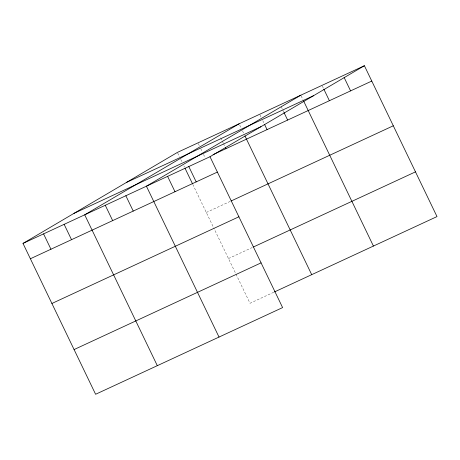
<?xml version="1.0" encoding="UTF-8"?>
<svg xmlns="http://www.w3.org/2000/svg" width="460" height="460" viewBox="0 0 460 460"><rect width="100%" height="100%" fill="white"/><g stroke="black" fill="none" stroke-linecap="round" stroke-linejoin="round"><path stroke-width="0.34" stroke-dasharray="2.3 1.72" d="M206.304 212.474L230.73 201.152M228.482 258.549L252.264 247.526M273.786 292.249L250.004 303.272L213.699 227.832M322.316 86.008L323.547 88.567M301.122 95.835L302.967 99.67M281.169 106.651L282.4 109.204M282.704 109.848L283.941 112.401M259.986 114.908L261.217 117.461M262.752 120.658L264.293 123.855M239.723 125.08L241.258 128.277M242.489 130.835L243.719 133.394M220.691 137.816L221.921 140.369M222.232 141.007L223.152 142.928M223.462 143.566L224.998 146.763M198.277 143.514L199.508 146.073M200.738 148.626L202.273 151.823M203.504 154.382L205.045 157.579M177.704 153.048L179.549 156.883M180.78 159.442L182.011 162M183.856 165.836L184.471 167.112M192.774 184.362L213.388 227.194"/><path stroke-width="0.69" d="M364.395 65.722L209.996 156.728L282.601 307.591L95.605 394.277L23 243.415L177.399 152.409L364.395 65.722L437 216.585L274.43 291.95M239.108 123.803L84.709 214.808L157.314 365.671M300.817 95.197L146.418 186.202L219.023 337.065M126.448 182.442L313.444 95.755M73.951 213.382L260.946 126.695M213.066 154.64L371.778 81.063M23 243.415L209.996 156.728M30.383 258.756L217.379 172.069M231.374 200.853L393.3 125.787M51.905 303.479L238.901 216.792M253.552 246.928L415.478 171.862M74.083 349.56L261.079 262.867M344.126 77.464L350.583 90.89M323.857 89.205L329.394 100.711M303.583 100.947L373.422 246.06M283.941 112.401L287.632 120.071M264.598 124.493L267.059 129.611M244.95 135.947L311.713 274.666M225.308 147.401L225.923 148.683M188.801 166.549L196.19 181.895M185.087 168.389L192.47 183.724M167.612 176.375L174.995 191.716M125.85 195.736L133.233 211.077M105.277 205.275L112.66 220.616M64.141 224.342L71.524 239.689M43.568 233.881L50.951 249.222"/></g></svg>
